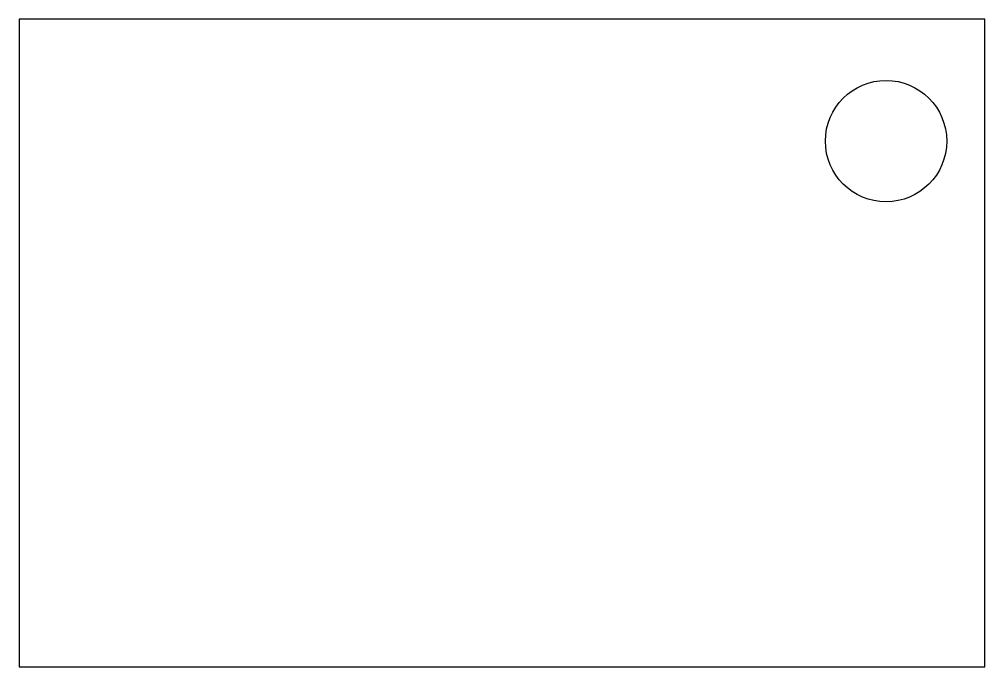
# Model space of a CAD drawing. Header units: centimetres. Extents: x -5.8 to 6.1, y 9.2 to 17.2.
import ezdxf

# ---------------------------------------------------------------- set-up
doc = ezdxf.new("R2010")
doc.units = ezdxf.units.CM
doc.layers.get('0').update_dxf_attribs({"linetype": 'CONTINUOUS'})

msp = doc.modelspace()

# ---------------------------------------------------------------- linework, layer by layer
msp.add_lwpolyline([(-5.82, 9.17), (6.12, 9.17), (6.12, 17.17), (-5.82, 17.17)], close=True)
msp.add_circle((4.9, 15.665), 0.75)

doc.saveas('drawing.dxf')
